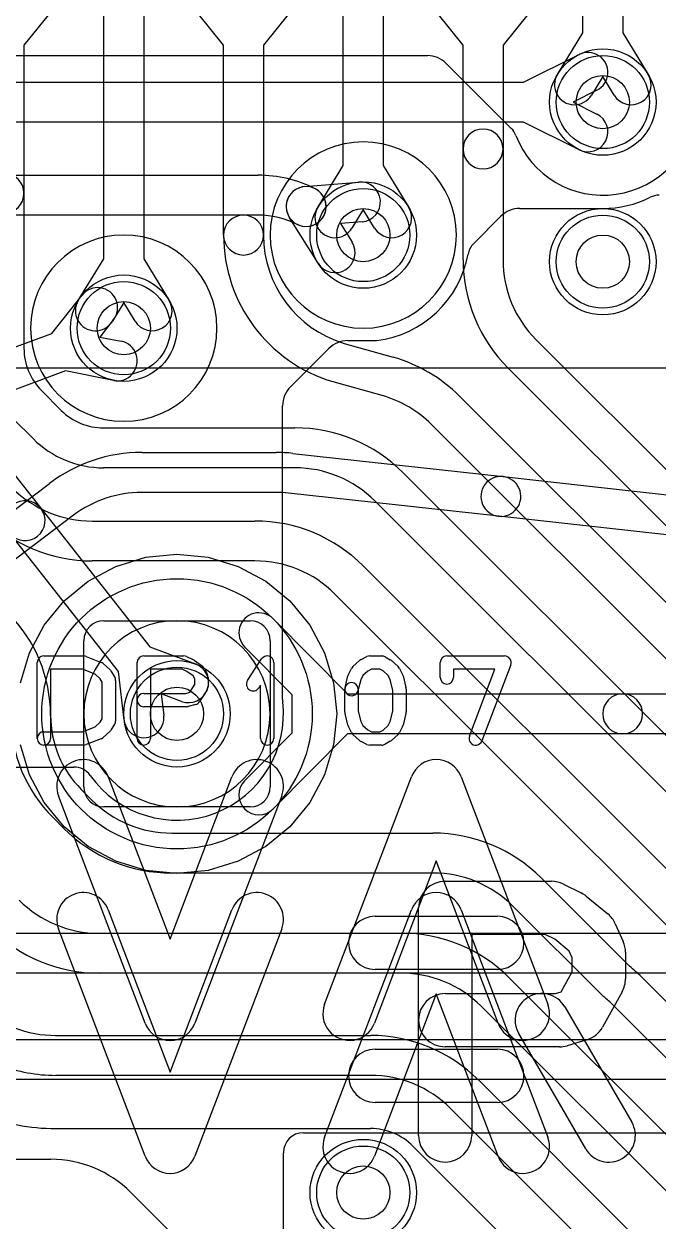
# Model space of a CAD drawing. Extents: x -0.8 to 20.5, y -0.5 to 20.
# Drawn here: x 10.525 to 12.908, y 11.293 to 15.794 of the extents above; entities that cross this region are included whole.
import ezdxf

# ---------------------------------------------------------------- set-up
doc = ezdxf.new("R2010")
doc.units = 0
for name, color, linetype in [('Hole', 1, 'CONTINUOUS'), ('L1', 3, 'CONTINUOUS'), ('L2', 3, 'CONTINUOUS'), ('L3', 3, 'CONTINUOUS'), ('L4', 3, 'CONTINUOUS'), ('MetalMask-A', 176, 'CONTINUOUS'), ('PartsArea-A', 111, 'CONTINUOUS'), ('PartsArea-B', 111, 'CONTINUOUS'), ('PartsSilk-A', 221, 'CONTINUOUS'), ('PartsSilk-B', 221, 'CONTINUOUS'), ('Resist-A', 2, 'CONTINUOUS'), ('Resist-B', 2, 'CONTINUOUS'), ('Silk-A', 140, 'CONTINUOUS'), ('Silk-B', 140, 'CONTINUOUS')]:
    doc.layers.add(name, color=color, linetype=linetype)

msp = doc.modelspace()

# ---------------------------------------------------------------- linework, layer by layer
at = {"layer": 'Hole'}
for centre in [(12.7, 15.5), (11.8, 15), (12.7, 14.9), (10.9, 14.65), (11.1, 13.2), (11.8, 11.4)]:
    msp.add_circle(centre, 0.1, dxfattribs=at)
at = {"layer": 'L1'}
for p, q in [((12.40234, 15.575), (12.61071, 15.67896)), ((9.96356, 15.575), (12.40234, 15.575)), ((12.67767, 15.54474), (12.588, 15.5)), ((12.588, 15.5), (12.67767, 15.45526)), ((12.40234, 15.425), (9.96356, 15.425)), ((12.61071, 15.32104), (12.40234, 15.425)), ((7.59644, 15.225), (11.4046, 15.225)), ((11.57903, 15.18206), (11.78317, 15.19929)), ((11.4046, 15.075), (7.59644, 15.075)), ((11.63048, 14.89388), (11.52177, 15.06753)), ((11.79579, 15.04983), (11.71414, 15.04294)), ((11.71414, 15.04294), (11.75762, 14.97348)), ((10.62913, 14.62985), (10.74311, 14.77403)), ((10.86077, 14.68101), (10.80995, 14.61673)), ((9.65338, 14.26925), (10.62913, 14.62985)), ((10.80995, 14.61673), (10.89037, 14.60094)), ((10.6811, 14.48914), (9.70538, 14.12855)), ((10.86147, 14.45374), (10.6811, 14.48914)), ((10.9678, 14.1827), (11.47239, 14.1827)), ((11.5357, 14.1792), (12.3253, 14.09173)), ((12.3253, 14.09173), (13.09227, 14.00677)), ((10.33092, 13.84693), (10.62092, 14.06629)), ((11.47239, 14.0327), (10.9678, 14.0327)), ((12.30878, 13.94265), (11.51918, 14.03012)), ((10.71141, 13.94666), (10.42142, 13.72729)), ((13.07578, 13.85769), (12.30878, 13.94265)), ((11.46083, 13.55757), (11.74086, 13.275)), ((11.53298, 13.27168), (11.35429, 13.45199)), ((11.53298, 13.12832), (11.53298, 13.27168)), ((11.74086, 13.275), (12.77468, 13.275)), ((12.77468, 13.275), (13.83977, 13.275)), ((11.35429, 12.94801), (11.53298, 13.12832)), ((11.74086, 13.125), (11.46083, 12.84243)), ((12.77468, 13.125), (11.74086, 13.125)), ((13.83977, 13.125), (12.77468, 13.125)), ((9.32426, 12.375), (14.77574, 12.375)), ((14.77574, 12.225), (9.32426, 12.225)), ((9.12426, 11.975), (14.99289, 11.975)), ((14.99289, 11.825), (9.12426, 11.825)), ((11.57497, 11.625), (14.99289, 11.625)), ((10.09951, 11.525), (10.62574, 11.525)), ((11.5, 11.175), (11.5, 11.55003)), ((10.92626, 11.40052), (11.21339, 11.11339))]:
    msp.add_line(p, q, dxfattribs=at)
for centre, radius in [((12.7, 15.5), 0.2), ((11.8, 15), 0.2), ((12.7, 14.9), 0.2), ((10.9, 14.65), 0.2), ((11.1, 13.2), 0.508), ((11.1, 13.2), 0.2), ((11.8, 11.4), 0.2)]:
    msp.add_circle(centre, radius, dxfattribs=at)
for centre, radius, start, end in [((12.64419, 15.61185), 0.075, -63.4862, 116.51596), ((12.64419, 15.38815), 0.075, -116.5138, 63.48404), ((11.40459, 14.74586), 0.47914, 63.43441, 89.9988), ((11.58534, 15.10733), 0.075, 89.99236, -90.00764), ((11.58534, 15.10733), 0.075, 94.82645, -147.95008), ((11.58533, 15.10733), 0.075, -116.56505, 63.43431), ((11.58534, 15.10733), 0.075, -90.00764, 89.99236), ((11.78948, 15.12456), 0.075, -85.17355, 94.82449), ((11.40459, 14.74586), 0.32914, 63.43431, 89.99826), ((11.69405, 14.93368), 0.075, -147.95008, 32.04778), ((10.80194, 14.72752), 0.075, -38.3293, 141.67125), ((10.87592, 14.52734), 0.075, -101.10769, 78.89519), ((10.9678, 13.6077), 0.575, 90, 127.10389), ((11.47239, 13.6077), 0.575, 83.67862, 90), ((12.31704, 14.01719), 0.075, 83.67668, -96.32087), ((12.31704, 14.01719), 0.075, -96.32332, 83.67868), ((10.9678, 13.6077), 0.425, 90, 127.10393), ((11.47239, 13.6077), 0.425, 83.67931, 90), ((11.40756, 13.50478), 0.075, 44.7407, -135.25871), ((12.77468, 13.2), 0.075, 90, -90), ((12.77468, 13.2), 0.075, -90, 90), ((11.40756, 12.89522), 0.075, 135.2593, -44.74129), ((11.57497, 11.55003), 0.07497, 90, 180), ((10.62574, 11.1), 0.425, 45, 90)]:
    msp.add_arc(centre, radius, start, end, dxfattribs=at)
at = {"layer": 'L2'}
for p, q in [((11.725, 15.26106), (11.725, 18.51367)), ((11.875, 18.51367), (11.875, 15.26106)), ((12.625, 15.76106), (12.625, 18.51367)), ((12.775, 18.51367), (12.775, 15.76106)), ((10.825, 14.91106), (10.825, 18.45822)), ((10.975, 18.45822), (10.975, 14.91106)), ((12.52928, 15.60417), (12.625, 15.76106)), ((12.775, 15.76106), (12.87072, 15.60417)), ((12.7, 15.59601), (12.65732, 15.52605)), ((12.74268, 15.52605), (12.7, 15.59601)), ((11.62928, 15.10417), (11.725, 15.26106)), ((11.875, 15.26106), (11.97072, 15.10417)), ((11.8, 15.09601), (11.75732, 15.02605)), ((11.84268, 15.02605), (11.8, 15.09601)), ((12.38804, 15.10003), (12.7, 15.10004)), ((12.2143, 14.96771), (12.31733, 15.07074)), ((10.72928, 14.75417), (10.825, 14.91106)), ((10.975, 14.91106), (11.07072, 14.75417)), ((10.9, 14.74601), (10.85732, 14.67605)), ((10.94268, 14.67605), (10.9, 14.74601)), ((11.74141, 14.60303), (11.84962, 14.60303)), ((11.5262, 14.42922), (11.6707, 14.57374)), ((10.16581, 14.51036), (10.58825, 13.97271)), ((11.49691, 13.2541), (11.49691, 14.35851)), ((10.58825, 13.97271), (10.99767, 13.45163)), ((10.87972, 13.35896), (10.47031, 13.88003)), ((10.99767, 13.45163), (11.16989, 13.38739)), ((10.90139, 13.17643), (10.87972, 13.35896)), ((11.11747, 13.24685), (11.04069, 13.27549)), ((11.04069, 13.27549), (11.05035, 13.19411)), ((9.9873, 13), (10.71272, 12.99999))]:
    msp.add_line(p, q, dxfattribs=at)
for centre in [(12.7, 15.5), (11.8, 15), (12.7, 14.9), (10.9, 14.65), (11.1, 13.2), (11.8, 11.4)]:
    msp.add_circle(centre, 0.2, dxfattribs=at)
for centre, radius, start, end in [((12.5933, 15.56511), 0.075, 148.61172, -31.38727), ((12.8067, 15.56511), 0.075, -148.61172, 31.38727), ((12.7, 15.50004), 0.4, -90, -63.48555), ((12.91204, 15.07503), 0.07497, 90, 116.5172), ((11.6933, 15.06511), 0.075, 148.61172, -31.38727), ((11.9067, 15.06511), 0.075, -148.61172, 31.38727), ((12.38804, 15.00003), 0.1, 90, 135), ((12.26731, 14.9147), 0.07497, 135, 169.65687), ((11.80005, 14.99996), 0.40001, -82.88156, -10.34046), ((10.7933, 14.71511), 0.075, 148.61172, -31.38727), ((11.0067, 14.71511), 0.075, -148.61172, 31.38727), ((11.74141, 14.50303), 0.1, 90, 135.0033), ((11.59691, 14.35851), 0.1, 135, 180), ((10.52928, 13.92637), 0.075, 38.16109, -141.84274), ((10.52928, 13.92637), 0.075, -141.83891, 38.15727), ((11.14368, 13.31712), 0.075, -110.45501, 69.54477), ((11.1, 13.2), 0.4, -144.62367, 6.4998), ((11.57188, 13.2541), 0.07497, 180, -173.24373), ((10.97587, 13.18527), 0.075, -173.23125, 6.76947), ((10.71272, 12.92502), 0.07497, 35.37332, 90)]:
    msp.add_arc(centre, radius, start, end, dxfattribs=at)
at = {"layer": 'L3'}
for p, q in [((7.04087, 15.67496), (12.04085, 15.67496)), ((12.11156, 15.64567), (12.35604, 15.40119))]:
    msp.add_line(p, q, dxfattribs=at)
for centre in [(12.7, 14.9), (11.8, 11.4)]:
    msp.add_circle(centre, 0.2, dxfattribs=at)
for centre, radius, start, end in [((12.04085, 15.57496), 0.1, 45, 90), ((12.7, 15.5), 0.35004, -159.07096, -4.35652), ((12.30303, 15.34818), 0.07497, 20.92996, 45), ((11.8, 15), 0.35004, 90, -90), ((11.8, 15), 0.35004, -90, 90), ((10.9, 14.65), 0.35004, 90, -90), ((10.9, 14.65), 0.35004, -90, 90), ((11.1, 13.2), 0.35004, 90, -90), ((11.1, 13.2), 0.35004, -90, 90)]:
    msp.add_arc(centre, radius, start, end, dxfattribs=at)
at = {"layer": 'L4'}
for p, q in [((10.68419, 15.91249), (10.525, 15.71367)), ((11.275, 15.71367), (11.11581, 15.91249)), ((11.58419, 15.91249), (11.425, 15.71367)), ((12.175, 15.71367), (12.01581, 15.91249)), ((12.48419, 15.91249), (12.325, 15.71367)), ((10.525, 15.71367), (10.525, 15.15713)), ((11.275, 15), (11.275, 15.71367)), ((11.425, 15.71367), (11.425, 15)), ((12.175, 15.32355), (12.175, 15.71367)), ((12.325, 15.71367), (12.325, 15.32355)), ((12.175, 14.90711), (12.175, 15.32355)), ((12.325, 15.32355), (12.325, 14.90711)), ((10.525, 15.15713), (10.525, 14.57426)), ((11.72796, 14.5929), (11.91213, 14.54073)), ((12.44948, 14.60659), (15.35659, 11.69949)), ((15.25052, 11.59342), (12.34342, 14.50052)), ((11.87125, 14.39641), (11.6863, 14.4488)), ((10.5909, 14.41516), (10.66516, 14.3409)), ((12.162, 14.39409), (14.85659, 11.69949)), ((10.55909, 14.23483), (10.48483, 14.30909)), ((10.82426, 14.275), (11.54289, 14.275)), ((14.75052, 11.59342), (12.05593, 14.28802)), ((11.54289, 14.125), (10.82426, 14.125)), ((11.94949, 14.10659), (14.56517, 11.49091)), ((14.4591, 11.38484), (11.84342, 14.00052)), ((10.78126, 13.925), (11.39289, 13.925)), ((11.39289, 13.775), (10.78126, 13.775)), ((11.79948, 13.75658), (14.21517, 11.34091)), ((14.1091, 11.23484), (11.69341, 13.65052)), ((10.625, 13.19414), (10.625, 13.19412)), ((10.74029, 12.91577), (10.78011, 12.87595)), ((10.67404, 12.76988), (10.63423, 12.80971)), ((11.08064, 12.75147), (12.06186, 12.75147)), ((12.06186, 12.60147), (11.08064, 12.60147)), ((12.46845, 12.58305), (12.80017, 12.25133)), ((12.69697, 12.14241), (12.36238, 12.47699)), ((10.80711, 12.375), (11.94289, 12.375)), ((11.94289, 12.225), (10.80711, 12.225)), ((12.34949, 12.20659), (13.51517, 11.04091)), ((12.84552, 12.21056), (13.86517, 11.19091)), ((12.70333, 12.13671), (12.70335, 12.13671)), ((13.4091, 10.93484), (12.24342, 12.10052)), ((13.7591, 11.08484), (12.73945, 12.10449)), ((10.64414, 11.99077), (11.82712, 11.99077)), ((11.82712, 11.84077), (10.64414, 11.84077)), ((12.23371, 11.82235), (13.16517, 10.89091)), ((13.0591, 10.78484), (12.12764, 11.71629)), ((10.64414, 11.64077), (11.82712, 11.64077)), ((11.98622, 11.57487), (12.90304, 10.65806))]:
    msp.add_line(p, q, dxfattribs=at)
for centre in [(12.7, 15.5), (11.8, 15), (12.7, 14.9), (10.9, 14.65), (11.1, 13.2), (11.8, 11.4)]:
    msp.add_circle(centre, 0.2, dxfattribs=at)
for centre, radius, start, end in [((12.25, 15.32355), 0.075, 0, 180), ((12.25, 15.32355), 0.075, 180, 0), ((10.45, 15.15713), 0.075, 0, 180), ((10.45, 15.15713), 0.075, 180, 0), ((11.35, 15), 0.075, 0, 180), ((11.35, 15), 0.075, 180, 0), ((11.85, 15), 0.575, 180, -106.6499), ((11.85, 15), 0.425, 180, -106.68762), ((12.75, 14.90711), 0.575, 180, -134.99929), ((12.75, 14.90711), 0.425, 180, -135), ((10.75, 14.57426), 0.225, 180, -135), ((11.75541, 13.9875), 0.575, 45, 74.18336), ((11.70674, 14.52096), 0.075, -106.65168, -105.81527), ((11.75541, 13.9875), 0.425, 45, 74.18312), ((10.82426, 14.5), 0.225, -135, -90), ((11.5429, 13.7), 0.575, 45, 90.001), ((10.82426, 14.5), 0.375, -135, -90), ((11.5429, 13.7), 0.425, 45, 90.00135), ((10.78125, 14.35), 0.425, -135, -89.99865), ((10.78125, 14.35), 0.575, -135, -89.999), ((11.39289, 13.35), 0.575, 44.99929, 90), ((11.39289, 13.35), 0.425, 45, 90), ((10.08135, 13.19413), 0.54365, 0.00105, 45), ((11.01865, 13.19412), 0.54365, 180, -135.00074), ((11.01865, 13.19412), 0.39365, 180, -135.00103), ((11.08063, 13.17647), 0.425, -135, -89.99865), ((11.08063, 13.17647), 0.575, -135, -89.999), ((12.06186, 12.17647), 0.575, 44.99929, 90), ((12.06186, 12.17647), 0.425, 45, 90), ((10.80711, 12.8), 0.425, -135, -90), ((10.80711, 12.8), 0.575, -135.00071, -90), ((11.9429, 11.8), 0.575, 45, 90.001), ((12.43893, 11.80397), 0.575, 45, 51.07937), ((11.9429, 11.8), 0.425, 45, 90.00135), ((12.75, 12.19544), 0.075, -135, -128.46057), ((12.43893, 11.80397), 0.425, 45, 51.52884), ((10.64414, 12.41577), 0.425, -111.32497, -90), ((11.82712, 11.41577), 0.575, 44.99929, 90), ((10.64414, 12.41577), 0.575, -111.32475, -90), ((11.82712, 11.41577), 0.425, 45, 90), ((10.64414, 12.41577), 0.775, -111.32461, -90), ((11.82712, 11.41577), 0.225, 45, 90)]:
    msp.add_arc(centre, radius, start, end, dxfattribs=at)
at = {"layer": 'MetalMask-A'}
for p, q in [((10.825, 13.55), (11.375, 13.55)), ((10.75, 12.925), (10.75, 13.475)), ((11.45, 13.475), (11.45, 12.925)), ((11.375, 12.85), (10.825, 12.85))]:
    msp.add_line(p, q, dxfattribs=at)
for centre, start, end in [((10.825, 13.475), 90, 180), ((11.375, 13.475), 0, 90), ((10.825, 12.925), 180, -90), ((11.375, 12.925), -90, 0)]:
    msp.add_arc(centre, 0.075, start, end, dxfattribs=at)
at = {"layer": 'PartsArea-A'}
for p, q in [((20, 14.5), (0, 14.5)), ((10.87039, 13.75432), (10.98295, 13.78847)), ((10.98295, 13.78847), (11.1, 13.8)), ((11.1, 13.8), (11.21705, 13.78847)), ((11.21705, 13.78847), (11.32961, 13.75432)), ((10.76666, 13.69888), (10.87039, 13.75432)), ((11.32961, 13.75432), (11.43334, 13.69888)), ((10.67574, 13.62426), (10.76666, 13.69888)), ((11.43334, 13.69888), (11.52426, 13.62426)), ((10.60112, 13.53334), (10.67574, 13.62426)), ((11.52426, 13.62426), (11.59888, 13.53334)), ((10.54568, 13.42961), (10.60112, 13.53334)), ((11.59888, 13.53334), (11.65432, 13.42961)), ((10.51153, 13.31705), (10.54568, 13.42961)), ((11.65432, 13.42961), (11.68847, 13.31705)), ((11.68847, 13.31705), (11.7, 13.2)), ((11.7, 13.2), (11.68847, 13.08295)), ((10.54568, 12.97039), (10.51153, 13.08295)), ((11.68847, 13.08295), (11.65432, 12.97039)), ((10.60112, 12.86666), (10.54568, 12.97039)), ((11.65432, 12.97039), (11.59888, 12.86666)), ((10.67574, 12.77574), (10.60112, 12.86666)), ((11.59888, 12.86666), (11.52426, 12.77574)), ((10.76666, 12.70112), (10.67574, 12.77574)), ((11.52426, 12.77574), (11.43334, 12.70112)), ((10.87039, 12.64568), (10.76666, 12.70112)), ((11.43334, 12.70112), (11.32961, 12.64568)), ((10.98295, 12.61153), (10.87039, 12.64568)), ((11.1, 12.6), (10.98295, 12.61153)), ((11.21705, 12.61153), (11.1, 12.6)), ((11.32961, 12.64568), (11.21705, 12.61153))]:
    msp.add_line(p, q, dxfattribs=at)
at = {"layer": 'PartsArea-B'}
msp.add_line((20, 14.5), (0, 14.5), dxfattribs=at)
at = {"layer": 'PartsSilk-A'}
for p, q in [((10.6, 13.41759), (10.75, 13.41759)), ((10.75928, 13.4158), (10.81484, 13.39358)), ((10.975, 13.41759), (11.125, 13.41759)), ((11.13515, 13.41544), (11.16015, 13.40433)), ((11.7916, 13.40384), (11.81382, 13.41495)), ((11.825, 13.41759), (11.86944, 13.41759)), ((11.88184, 13.4143), (11.90129, 13.40319)), ((12.11389, 13.41759), (12.33056, 13.41759)), ((10.575, 13.10741), (10.575, 13.39259)), ((10.82217, 13.38906), (10.84717, 13.36684)), ((10.95, 13.10741), (10.95, 13.39259)), ((11.1647, 13.4017), (11.19526, 13.37948)), ((11.20292, 13.37044), (11.21403, 13.34822)), ((11.36513, 13.3247), (11.41791, 13.40618)), ((11.46389, 13.39259), (11.46389, 13.10741)), ((11.74431, 13.34822), (11.75542, 13.37044)), ((11.76117, 13.37795), (11.78617, 13.40017)), ((11.9055, 13.40017), (11.9305, 13.37795)), ((11.93625, 13.37044), (11.94736, 13.34822)), ((12.08889, 13.33704), (12.08889, 13.39259)), ((12.35393, 13.38371), (12.24559, 13.09853)), ((10.74519, 13.36759), (10.625, 13.36759)), ((10.625, 13.36759), (10.625, 13.10741)), ((10.79222, 13.34878), (10.74519, 13.36759)), ((10.81126, 13.33185), (10.79222, 13.34878)), ((10.81944, 13.31876), (10.81126, 13.33185)), ((10.85176, 13.36139), (10.86564, 13.33917)), ((10.86944, 13.32593), (10.86944, 13.17407)), ((11.1197, 13.36759), (11, 13.36759)), ((11, 13.36759), (11, 13.10741)), ((11.13743, 13.35971), (11.1197, 13.36759)), ((11.16093, 13.34263), (11.13743, 13.35971)), ((11.16667, 13.33114), (11.16093, 13.34263)), ((11.16667, 13.31087), (11.16667, 13.33114)), ((11.21667, 13.33704), (11.21667, 13.3037)), ((11.73131, 13.29865), (11.74242, 13.3431)), ((11.79026, 13.32831), (11.77981, 13.28653)), ((11.79799, 13.34377), (11.79026, 13.32831)), ((11.81692, 13.3606), (11.79799, 13.34377)), ((11.8309, 13.36759), (11.81692, 13.3606)), ((11.8628, 13.36759), (11.8309, 13.36759)), ((11.87423, 13.36106), (11.8628, 13.36759)), ((11.89368, 13.34377), (11.87423, 13.36106)), ((11.90141, 13.32831), (11.89368, 13.34377)), ((11.91111, 13.28951), (11.90141, 13.32831)), ((11.94925, 13.3431), (11.96036, 13.29865)), ((12.29432, 13.36759), (12.13889, 13.36759)), ((12.13889, 13.36759), (12.13889, 13.33704)), ((12.19885, 13.11629), (12.29432, 13.36759)), ((10.81944, 13.18124), (10.81944, 13.31876)), ((11.13283, 13.27685), (11.14792, 13.28087)), ((11.14792, 13.28087), (11.16667, 13.31087)), ((11.21287, 13.29045), (11.18509, 13.24601)), ((11.41389, 13.30801), (11.40709, 13.29752)), ((11.41389, 13.10741), (11.41389, 13.30801)), ((11.73056, 13.20741), (11.73056, 13.29259)), ((11.78056, 13.29259), (11.78056, 13.21049)), ((11.91111, 13.21049), (11.91111, 13.28951)), ((11.96111, 13.29259), (11.96111, 13.20741)), ((10.975, 13.27685), (11.13283, 13.27685)), ((11.17033, 13.2351), (11.14255, 13.22769)), ((11.13611, 13.22685), (10.975, 13.22685)), ((11.74242, 13.1569), (11.73131, 13.20135)), ((11.78056, 13.21049), (11.79026, 13.17169)), ((11.90141, 13.17169), (11.91111, 13.21049)), ((11.96036, 13.20135), (11.94925, 13.1569)), ((10.74519, 13.13241), (10.79222, 13.15122)), ((10.79222, 13.15122), (10.81126, 13.16815)), ((10.81126, 13.16815), (10.81944, 13.18124)), ((10.86564, 13.16083), (10.85176, 13.13861)), ((11.75542, 13.12956), (11.74431, 13.15178)), ((11.79026, 13.17169), (11.79799, 13.15623)), ((11.79799, 13.15623), (11.81692, 13.1394)), ((11.87423, 13.13894), (11.89368, 13.15623)), ((11.89368, 13.15623), (11.90141, 13.17169)), ((11.94736, 13.15178), (11.93625, 13.12956)), ((10.6, 13.13241), (10.74519, 13.13241)), ((10.81484, 13.10642), (10.75928, 13.0842)), ((10.84717, 13.13316), (10.82217, 13.11094)), ((11.78617, 13.09983), (11.76117, 13.12205)), ((11.81692, 13.1394), (11.8309, 13.13241)), ((11.8309, 13.13241), (11.8628, 13.13241)), ((11.8628, 13.13241), (11.87423, 13.13894)), ((11.9305, 13.12205), (11.9055, 13.09983)), ((10.75, 13.08241), (10.6, 13.08241)), ((11.81382, 13.08505), (11.7916, 13.09616)), ((11.86944, 13.08241), (11.825, 13.08241)), ((11.90129, 13.09681), (11.88184, 13.0857))]:
    msp.add_line(p, q, dxfattribs=at)
for centre, start, end in [((10.6, 13.39259), 90, 180), ((10.75, 13.39259), 68.2071, 90), ((10.975, 13.39259), 90, 180), ((11.125, 13.39259), 66.04914, 90), ((11.43889, 13.39259), 0, 147.06619), ((11.825, 13.39259), 90, 116.56505), ((11.86944, 13.39259), 60.26649, 90), ((12.11389, 13.39259), 90, 180), ((12.33056, 13.39259), -20.80551, 90), ((10.80556, 13.37037), 48.37217, 68.20215), ((11.15, 13.38148), 53.98274, 66.03964), ((11.18056, 13.35926), 26.56505, 53.97932), ((11.77778, 13.35926), 131.62783, 153.43495), ((11.80278, 13.38148), 116.56505, 131.62783), ((11.88889, 13.38148), 48.37217, 60.26649), ((11.91389, 13.35926), 26.56505, 48.37217), ((10.83056, 13.34815), 31.98594, 48.36931), ((10.84444, 13.32593), 0, 31.99147), ((11.19167, 13.33704), 0, 26.56505), ((11.38611, 13.31111), 147.06646, -32.93381), ((11.76667, 13.33704), 153.43495, 165.96932), ((11.925, 13.33704), 14.03068, 26.56505), ((12.11389, 13.33704), 180, 0), ((11.19167, 13.3037), -32.00538, 0), ((11.75556, 13.29259), 0, 180), ((11.75556, 13.29259), 165.96932, -14.03321), ((11.93611, 13.29259), 0, 14.03068), ((10.975, 13.25185), 90, -90), ((11.16389, 13.25926), -75.07449, -32.01002), ((11.13611, 13.25185), -90, -75.06473), ((11.75556, 13.20741), 180, -165.96932), ((11.93611, 13.20741), -14.03068, 0), ((10.84444, 13.17407), -31.98594, 0), ((11.76667, 13.16296), -165.96932, -153.43495), ((11.925, 13.16296), -26.56505, -14.03068), ((10.6, 13.10741), 90, -90), ((10.6, 13.10741), 180, 0), ((10.80556, 13.12963), -68.2071, -48.36931), ((10.83056, 13.15185), -48.37217, -31.99147), ((10.975, 13.10741), 180, 0), ((11.43889, 13.10741), 180, 0), ((11.77778, 13.14074), -153.43495, -131.62783), ((11.80278, 13.11852), -131.62783, -116.56505), ((11.88889, 13.11852), -60.26649, -48.37217), ((11.91389, 13.14074), -48.37217, -26.56505), ((12.22222, 13.10741), 159.19449, -20.80181), ((10.75, 13.10741), -90, -68.20215), ((11.825, 13.10741), -116.56505, -90), ((11.86944, 13.10741), -90, -60.26649)]:
    msp.add_arc(centre, 0.025, start, end, dxfattribs=at)
at = {"layer": 'PartsSilk-B'}
for p, q in [((10.8416, 12.96338), (11.07407, 12.35312)), ((11.07407, 12.35312), (11.30655, 12.96338)), ((11.6547, 12.10782), (11.98062, 12.96338)), ((12.16752, 12.96338), (12.49345, 12.10782)), ((10.98062, 12.03662), (10.6547, 12.89218)), ((11.49345, 12.89218), (11.16752, 12.03662)), ((12.07407, 12.64688), (11.8416, 12.03662)), ((12.30655, 12.03662), (12.07407, 12.64688)), ((11.84444, 12.43889), (12.3037, 12.43889)), ((12.3037, 12.23889), (11.84444, 12.23889))]:
    msp.add_line(p, q, dxfattribs=at)
for centre, start, end in [((10.74815, 12.92778), 20.85446, -159.14599), ((11.4, 12.92778), -20.85446, 159.1454), ((12.07407, 12.92778), 20.85446, 159.14554), ((11.84444, 12.33889), 90, -90), ((12.3037, 12.33889), -90, 90), ((11.74815, 12.07222), 159.14554, -20.85401), ((12.4, 12.07222), -159.14554, 20.8546), ((11.07407, 12.07222), -159.14554, -20.8546)]:
    msp.add_arc(centre, 0.1, start, end, dxfattribs=at)
at = {"layer": 'Resist-A'}
for centre, radius in [((12.7, 15.5), 0.175), ((11.8, 15), 0.175), ((12.7, 14.9), 0.175), ((10.9, 14.65), 0.175), ((11.1, 13.2), 0.508), ((11.1, 13.2), 0.175), ((11.8, 11.4), 0.175)]:
    msp.add_circle(centre, radius, dxfattribs=at)
at = {"layer": 'Resist-B'}
for centre in [(12.7, 15.5), (11.8, 15), (12.7, 14.9), (10.9, 14.65), (11.1, 13.2), (11.8, 11.4)]:
    msp.add_circle(centre, 0.175, dxfattribs=at)
at = {"layer": 'Silk-A'}
for p, q in [((12.1075, 12.57028), (12.5075, 12.57028)), ((12.55223, 12.55972), (12.6189, 12.52638)), ((12.63749, 12.51434), (12.71897, 12.44768)), ((12.0075, 11.61472), (12.0075, 12.47028)), ((12.74703, 12.41089), (12.77666, 12.34422)), ((12.48389, 12.37028), (12.2075, 12.37028)), ((12.2075, 12.37028), (12.2075, 11.61472)), ((12.51948, 12.35248), (12.48389, 12.37028)), ((12.57393, 12.30794), (12.51948, 12.35248)), ((12.58528, 12.28239), (12.57393, 12.30794)), ((12.78528, 12.30361), (12.78528, 12.20361)), ((12.58528, 12.22952), (12.58528, 12.28239)), ((12.54353, 12.15438), (12.58528, 12.22952)), ((12.52245, 12.14806), (12.54353, 12.15438)), ((12.77269, 12.15504), (12.69861, 12.02171)), ((12.1075, 12.14806), (12.52245, 12.14806)), ((12.55692, 12.09831), (12.80877, 11.66497)), ((12.63585, 11.56447), (12.384, 11.99781)), ((12.63993, 11.9745), (12.56586, 11.95228)), ((12.53713, 11.94806), (12.1075, 11.94806))]:
    msp.add_line(p, q, dxfattribs=at)
for centre, start, end in [((12.1075, 12.47028), 90, 180), ((12.5075, 12.47028), 63.42982, 90), ((12.57417, 12.43694), 50.71382, 63.43151), ((12.65565, 12.37028), 23.96074, 50.71289), ((12.68528, 12.30361), 0, 23.96169), ((12.68528, 12.20361), -29.05906, 0), ((12.1075, 12.04806), 90, -90), ((12.47046, 12.04806), 30.16488, -149.83556), ((12.6112, 12.07028), -73.30295, -29.05716), ((12.53713, 12.04806), -90, -73.30146), ((12.72231, 11.61472), -149.83512, 30.16444), ((12.1075, 11.61472), 180, 0)]:
    msp.add_arc(centre, 0.1, start, end, dxfattribs=at)
at = {"layer": 'Silk-B'}
for p, q in [((10.8416, 12.46338), (11.07407, 11.85312)), ((11.07407, 11.85312), (11.30655, 12.46338)), ((11.6547, 11.60782), (11.98062, 12.46338)), ((12.16752, 12.46338), (12.49345, 11.60782)), ((10.98062, 11.53662), (10.6547, 12.39218)), ((11.49345, 12.39218), (11.16752, 11.53662)), ((12.07407, 12.14688), (11.8416, 11.53662)), ((12.30655, 11.53662), (12.07407, 12.14688)), ((11.84444, 11.93889), (12.3037, 11.93889)), ((12.3037, 11.73889), (11.84444, 11.73889))]:
    msp.add_line(p, q, dxfattribs=at)
for centre, start, end in [((10.74815, 12.42778), 20.85446, -159.14599), ((11.4, 12.42778), -20.85446, 159.1454), ((12.07407, 12.42778), 20.85446, 159.14554), ((11.84444, 11.83889), 90, -90), ((12.3037, 11.83889), -90, 90), ((11.74815, 11.57222), 159.14554, -20.85401), ((12.4, 11.57222), -159.14554, 20.8546), ((11.07407, 11.57222), -159.14554, -20.8546)]:
    msp.add_arc(centre, 0.1, start, end, dxfattribs=at)

doc.saveas('drawing.dxf')
